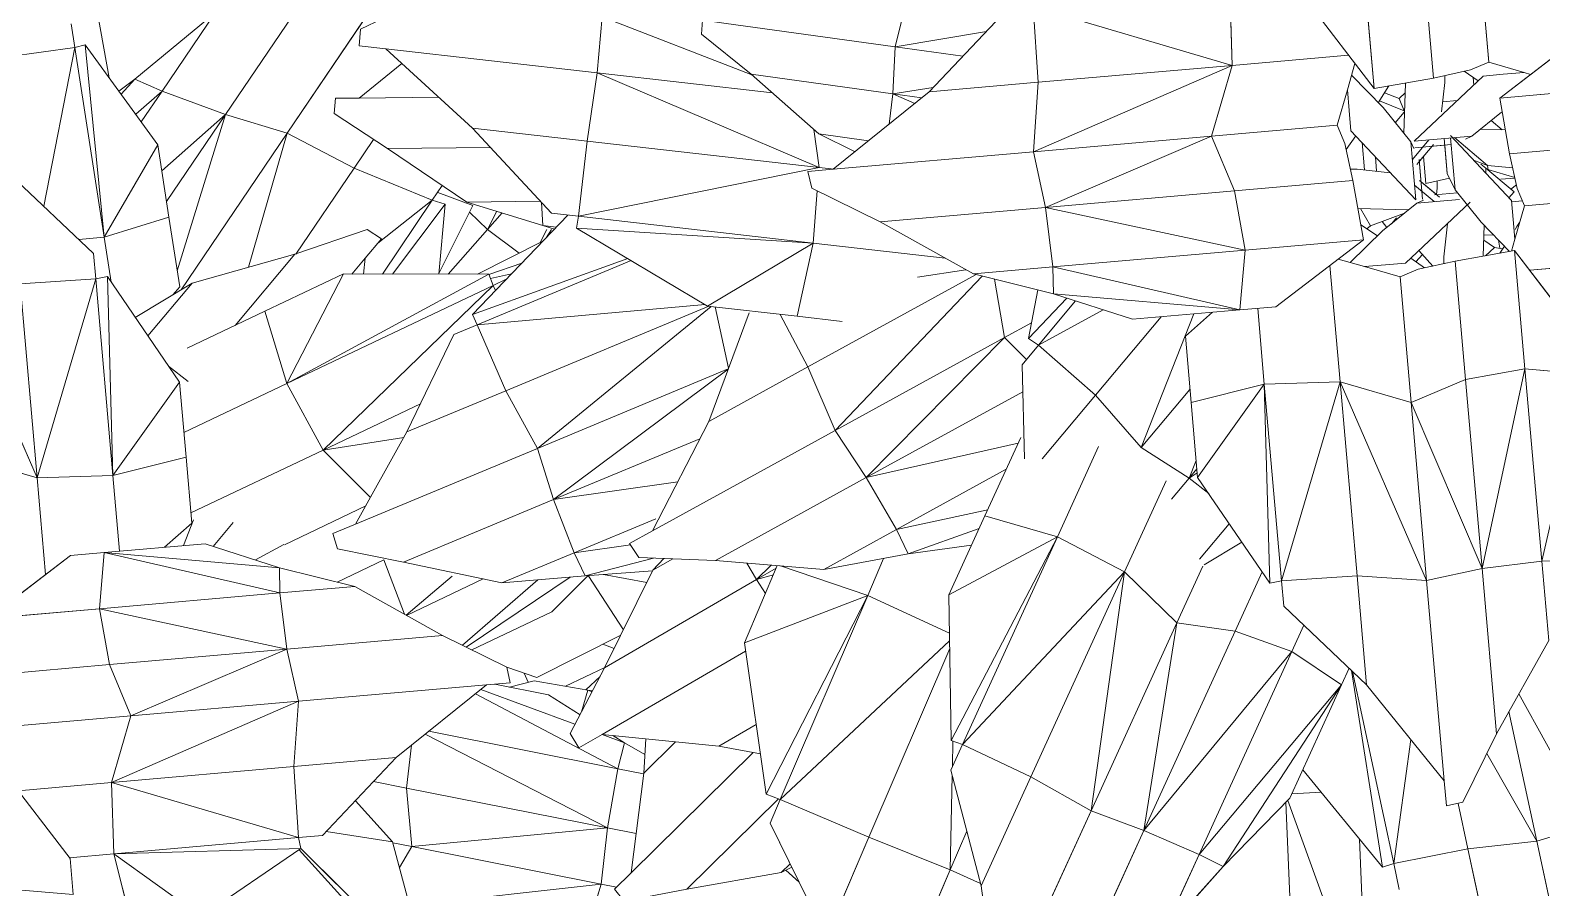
# Model space of a CAD drawing. Header units: inches. Extents: x 1 to 4284, y -575 to 745.
# Drawn here: x 2944.06 to 2962.02, y 312.89 to 323.08 of the extents above; entities that cross this region are included whole.
import ezdxf

# ---------------------------------------------------------------- set-up
doc = ezdxf.new("R2010")
doc.units = ezdxf.units.IN
doc.header["$MEASUREMENT"] = 0
doc.layers.add('Plant-hosta', color=7, linetype='Continuous', lineweight=9)

# ---------------------------------------------------------------- blocks, each defined once
blk = doc.blocks.new('Untitled_dwg-2377609-New Construction - Tel_Data_Elec Plan')
at = {"layer": 'Plant-hosta'}
for p, q in [((0.803, -0.197), (0.82, -0.292)), ((0.82, -0.292), (0.803, -0.197)), ((-0.191, -0.384), (-0.089, -0.443)), ((-0.191, -0.384), (-0.089, -0.443)), ((0.677, -0.41), (0.787, -0.366)), ((0.787, -0.366), (0.677, -0.41)), ((1.246, -0.634), (1.121, -0.667)), ((1.246, -0.634), (1.121, -0.667)), ((-0.375, -0.888), (-0.404, -0.973)), ((-0.404, -0.973), (-0.375, -0.888)), ((1.163, -0.811), (1.244, -0.837)), ((1.163, -0.811), (1.244, -0.837)), ((-0.23, -0.957), (-0.309, -0.911)), ((-0.23, -0.957), (-0.309, -0.911)), ((0.311, -1.052), (0.347, -1.126)), ((1.256, -0.926), (0.988, -1.122)), ((0.988, -1.122), (1.256, -0.926)), ((1.255, -0.918), (1.094, -0.962)), ((0.238, -1.22), (0.525, -1.182)), ((0.321, -1.53), (0.238, -1.22)), ((0.347, -1.126), (0.375, -1.202)), ((-0.393, -1.621), (-0.308, -1.936)), ((-0.393, -1.621), (-0.308, -1.936)), ((1.197, -2.211), (1.174, -2.125)), ((1.174, -2.125), (1.197, -2.211))]:
    blk.add_line(p, q, dxfattribs=at)
at = {"layer": 'Plant-hosta', "flags": 128}
for points in [[(0.375, -1.202), (0.347, -1.126), (0.311, -1.052)], [(0.321, -1.53), (0.238, -1.22), (0.525, -1.182)]]:
    blk.add_lwpolyline(points, dxfattribs=at)
blk = doc.blocks.new('Untitled_dwg-V38-New Construction - Tel_Data_Elec Plan')
at = {"layer": 'Plant-hosta'}
for p, q in [((-1.71, 7.722), (-2.051, 10.175)), ((-4.325, 9.01), (-4.327, 6.255)), ((-4.327, 6.255), (-4.327, 9.009)), ((-4.327, 9.009), (-3.683, 6.978)), ((-4.325, 9.01), (-3.682, 6.978)), ((-2.695, 8.862), (-2.51, 7.529)), ((-4.357, 6.269), (-5.158, 8.8)), ((-4.357, 6.269), (-5.158, 8.8)), ((-1.71, 7.722), (-1.039, 7.759)), ((-1.71, 7.722), (-1.039, 7.759)), ((-1.31, 6.003), (-1.039, 7.759)), ((-1.31, 6.003), (-1.039, 7.759)), ((-7.574, 7.551), (-6.055, 6.008)), ((-3.399, 7.392), (-3.443, 7.705)), ((-3.443, 7.705), (-3.399, 7.392)), ((-1.71, 7.722), (-2.51, 7.529)), ((-1.912, 6.541), (-1.71, 7.722)), ((-1.71, 7.722), (-1.912, 6.541)), ((-1.494, 6.162), (-1.71, 7.722)), ((-1.494, 6.162), (-1.71, 7.722)), ((-8.378, 5.658), (-10.005, 7.393)), ((-8.406, 7.441), (-8.099, 5.963)), ((-6.566, 5.573), (-8.406, 7.441)), ((-8.099, 5.963), (-8.406, 7.441)), ((-4.033, 5.974), (-3.54, 7.385)), ((-3.399, 7.392), (-3.54, 7.385)), ((-3.399, 7.392), (-3.54, 7.385)), ((-3.086, 5.061), (-3.54, 7.385)), ((-3.399, 7.392), (-2.51, 7.529)), ((-2.704, 6.073), (-3.399, 7.392)), ((-3.078, 5.077), (-3.399, 7.392)), ((-2.704, 6.073), (-3.399, 7.392)), ((-3.078, 5.077), (-3.399, 7.392)), ((-2.434, 6.981), (-2.51, 7.529)), ((-2.51, 7.529), (-2.434, 6.981)), ((-5.318, 6.731), (-6.267, 7.241)), ((-6.267, 7.241), (-5.536, 6.498)), ((-2.377, 6.988), (-2.577, 6.962)), ((-2.499, 6.671), (-2.577, 6.962)), ((-2.377, 6.988), (-1.723, 6.359)), ((-5.318, 6.731), (-5.536, 6.498)), ((-5.318, 6.731), (-4.294, 6.239)), ((-3.254, 5.183), (-5.318, 6.731)), ((-5.318, 6.731), (-4.294, 6.239)), ((-2.499, 6.671), (-2.975, 5.283)), ((-2.975, 5.283), (-2.499, 6.671)), ((-1.881, 4.364), (-2.499, 6.671)), ((-6.055, 6.008), (-5.536, 6.498)), ((-6.055, 6.008), (-5.536, 6.498)), ((-3.675, 4.609), (-5.536, 6.498)), ((-3.254, 5.183), (-5.536, 6.498)), ((-5.536, 6.498), (-3.254, 5.183)), ((-3.919, 6.3), (-4.253, 6.197)), ((-4.253, 6.197), (-3.919, 6.3)), ((-1.723, 6.359), (-0.762, 5.531)), ((-1.723, 6.359), (-1.212, 4.454)), ((-1.212, 4.454), (-1.723, 6.359)), ((-1.723, 6.359), (-0.762, 5.531)), ((-3.254, 5.183), (-4.294, 6.239)), ((-8.378, 5.658), (-8.096, 5.933)), ((-7.966, 4.546), (-8.099, 5.963)), ((-7.099, 4.947), (-8.099, 5.963)), ((-6.566, 5.573), (-6.055, 6.008)), ((-4.842, 3.822), (-6.055, 6.008)), ((-6.055, 6.008), (-3.675, 4.609)), ((-6.055, 6.008), (-4.225, 4.15)), ((-3.675, 4.609), (-6.055, 6.008)), ((-6.055, 6.008), (-4.225, 4.15)), ((-10.038, 5.906), (-10.198, 4.404)), ((-10.038, 5.906), (-9.153, 4.964)), ((-8.378, 5.658), (-9.153, 4.964)), ((-9.153, 4.964), (-8.378, 5.658)), ((-7.973, 4.614), (-8.378, 5.658)), ((-8.036, 5.294), (-8.378, 5.658)), ((-8.036, 5.294), (-8.378, 5.658)), ((-6.566, 5.573), (-7.099, 4.947)), ((-5.22, 3.04), (-6.566, 5.573)), ((-4.842, 3.822), (-6.566, 5.573)), ((-0.762, 5.531), (-0.516, 4.614)), ((-2.975, 5.283), (-3.581, 4.07)), ((-2.975, 5.283), (-3.581, 4.07)), ((-2.975, 5.283), (-2.639, 4.029)), ((-3.675, 4.609), (-3.254, 5.183)), ((-3.102, 5.029), (-3.254, 5.183)), ((-3.102, 5.029), (-3.254, 5.183)), ((-11.397, 4.805), (-10.277, 5.001)), ((-11.397, 4.805), (-10.277, 5.001)), ((-10.136, 4.984), (-10.277, 5.001)), ((-10.277, 5.001), (-10.141, 4.939)), ((-9.991, 4.183), (-9.153, 4.964)), ((-7.483, 3.183), (-9.153, 4.964)), ((-7.483, 3.183), (-9.153, 4.964)), ((-7.099, 4.947), (-7.732, 4.307)), ((-5.22, 3.04), (-7.099, 4.947)), ((-11.397, 4.805), (-10.007, 4.169)), ((-10.007, 4.169), (-11.397, 4.805)), ((-0.214, 4.718), (-0.516, 4.614)), ((-11.951, 4.394), (-12.205, 4.51)), ((-7.966, 4.546), (-7.732, 4.307)), ((-7.824, 4.231), (-7.933, 4.512)), ((-7.933, 4.512), (-7.824, 4.231)), ((-3.675, 4.609), (-4.225, 4.15)), ((-3.675, 4.609), (-3.434, 4.365)), ((-3.675, 4.609), (-3.434, 4.365)), ((-1.212, 4.454), (-0.516, 4.614)), ((-1.212, 4.454), (-0.516, 4.614)), ((0.077, 2.4), (-0.516, 4.614)), ((0.724, 2.7), (-0.516, 4.614)), ((-11.951, 4.394), (-11.408, 3.333)), ((-10.101, 3.547), (-11.951, 4.394)), ((-11.408, 3.333), (-11.951, 4.394)), ((-9.991, 4.183), (-10.198, 4.404)), ((-10.198, 4.404), (-9.991, 4.183)), ((-1.881, 4.364), (-2.639, 4.029)), ((-2.04, 1.794), (-1.881, 4.364)), ((-1.881, 4.364), (-1.212, 4.454)), ((-1.881, 4.364), (-1.212, 4.454)), ((-1.331, 2.312), (-1.881, 4.364)), ((-1.331, 2.312), (-1.212, 4.454)), ((-1.212, 4.454), (-0.629, 2.277)), ((-1.212, 4.454), (0.077, 2.4)), ((-9.991, 4.183), (-10.125, 4.065)), ((-9.991, 4.183), (-10.125, 4.065)), ((-7.454, 3.099), (-9.991, 4.183)), ((-8.184, 2.257), (-9.991, 4.183)), ((-9.991, 4.183), (-7.454, 3.099)), ((-7.732, 4.307), (-7.841, 4.217)), ((-7.732, 4.307), (-7.841, 4.217)), ((-7.276, 2.582), (-7.841, 4.217)), ((-5.827, 2.373), (-7.841, 4.217)), ((-5.22, 3.04), (-7.732, 4.307)), ((-5.827, 2.373), (-7.732, 4.307)), ((-5.22, 3.04), (-7.732, 4.307)), ((-4.842, 3.822), (-4.225, 4.15)), ((-3.682, 3.599), (-4.225, 4.15)), ((-9.754, 2.285), (-10.125, 4.065)), ((-8.184, 2.257), (-10.125, 4.065)), ((-3.503, 3.776), (-3.581, 4.07)), ((-3.503, 3.776), (-2.639, 4.029)), ((-2.04, 1.794), (-2.639, 4.029)), ((-5.22, 3.04), (-4.842, 3.822)), ((-4.842, 3.822), (-4.32, 3.293)), ((-4.32, 3.293), (-4.842, 3.822)), ((-3.503, 3.776), (-3.643, 3.755)), ((-3.503, 3.776), (-3.643, 3.755)), ((-2.04, 1.794), (-3.503, 3.776)), ((-2.896, 1.511), (-3.503, 3.776)), ((-4.019, 2.281), (-3.643, 3.755)), ((-2.896, 1.511), (-3.643, 3.755)), ((-10.026, 3.591), (-10.458, 3.337)), ((-10.458, 3.337), (-10.026, 3.591)), ((-11.715, 2.731), (-10.458, 3.337)), ((-11.244, 2.958), (-11.408, 3.333)), ((-10.925, 3.112), (-11.408, 3.333)), ((-9.955, 3.247), (-10.458, 3.337)), ((-3.788, 3.185), (-4.301, 3.285)), ((-4.301, 3.285), (-3.788, 3.185)), ((-4.329, 3.201), (-3.854, 2.927)), ((-3.854, 2.927), (-4.329, 3.201)), ((-7.424, 3.011), (-8.184, 2.257)), ((-8.184, 2.257), (-7.424, 3.011)), ((-5.22, 3.04), (-5.827, 2.373)), ((-5.827, 2.373), (-5.22, 3.04)), ((-5.22, 3.04), (-4.385, 2.192)), ((-5.22, 3.04), (-4.385, 2.192)), ((-12.028, 2.787), (-12.068, 2.591)), ((-12.028, 2.787), (-11.715, 2.731)), ((-9.775, 2.383), (-11.715, 2.731)), ((0.077, 2.4), (0.724, 2.7)), ((-11.416, 1.997), (-12.068, 2.591)), ((-6.551, 1.846), (-7.276, 2.582)), ((-5.827, 2.373), (-7.276, 2.582)), ((-5.827, 2.373), (-6.551, 1.846)), ((-5.827, 2.373), (-6.551, 1.846)), ((-5, 1.534), (-5.827, 2.373)), ((-5, 1.534), (-5.827, 2.373)), ((-4.402, 2.419), (-4.119, 2.256)), ((-4.119, 2.256), (-4.402, 2.419)), ((-4.119, 2.256), (-3.961, 2.508)), ((-0.629, 2.277), (0.077, 2.4)), ((-0.629, 2.277), (0.077, 2.4)), ((0.443, 1.036), (0.077, 2.4)), ((-9.072, 1.557), (-9.754, 2.285)), ((-8.184, 2.257), (-9.754, 2.285)), ((-8.184, 2.257), (-9.036, 1.574)), ((-9.036, 1.574), (-8.184, 2.257)), ((-7.857, 1.908), (-8.184, 2.257)), ((-7.857, 1.908), (-8.184, 2.257)), ((-4.529, 1.719), (-4.119, 2.256)), ((-4.529, 1.719), (-4.119, 2.256)), ((-3.967, 2.086), (-4.119, 2.256)), ((-4.119, 2.256), (-4.005, 2.23)), ((-4.119, 2.256), (-3.993, 2.183)), ((-3.788, 1.42), (-4.019, 2.281)), ((-2.896, 1.511), (-4.019, 2.281)), ((-2.04, 1.794), (-1.331, 2.312)), ((-1.331, 2.312), (-0.944, 0.865)), ((-1.331, 2.312), (-0.629, 2.277)), ((-0.629, 2.277), (-0.263, 0.912)), ((0.443, 1.036), (0.835, 2.286)), ((-11.416, 1.997), (-10.48, 1.104)), ((-11.416, 1.997), (-9.36, 1.629)), ((-11.416, 1.997), (-10.48, 1.104)), ((-7.561, 1.957), (-6.819, 2.119)), ((-9.32, 1.822), (-9.36, 1.629)), ((-7.561, 1.957), (-8.568, 1.79)), ((-7.561, 1.957), (-7.596, 1.64)), ((-6.666, 1.964), (-7.561, 1.957)), ((-5.833, 1.117), (-6.551, 1.846)), ((-6.551, 1.846), (-5.833, 1.117)), ((-9.742, 1.249), (-8.568, 1.79)), ((-9.742, 1.249), (-8.568, 1.79)), ((-9.36, 1.629), (-9.401, 1.406)), ((-9.154, 1.645), (-9.36, 1.629)), ((-9.154, 1.645), (-9.36, 1.629)), ((-9.36, 1.629), (-9.094, 1.581)), ((-9.36, 1.629), (-9.139, 1.527)), ((-8.568, 1.79), (-7.596, 1.64)), ((-7.721, 0.937), (-7.596, 1.64)), ((-6.495, 1.79), (-7.596, 1.64)), ((-6.124, 1.413), (-7.596, 1.64)), ((-6.124, 1.413), (-7.596, 1.64)), ((-4.529, 1.719), (-4.827, 0.947)), ((-3.398, 0.44), (-4.529, 1.719)), ((-3.748, 1.269), (-4.529, 1.719)), ((-2.04, 1.794), (-2.896, 1.511)), ((-2.04, 1.794), (-1.68, 0.451)), ((-2.04, 1.794), (-1.68, 0.451)), ((-4.827, 0.947), (-5.681, 1.44)), ((-2.896, 1.511), (-3.788, 1.42)), ((-2.896, 1.511), (-3.788, 1.42)), ((-2.662, 0.638), (-2.896, 1.511)), ((-2.662, 0.638), (-2.896, 1.511)), ((1.609, 1.606), (0.531, 1.317)), ((-5.523, 0.309), (-5.877, 1.371)), ((-5.877, 1.371), (-5.523, 0.309)), ((-3.583, 0.655), (-3.788, 1.42)), ((-11.26, 0.892), (-10.485, 1.109)), ((-11.26, 0.892), (-10.485, 1.109)), ((-10.586, 0.904), (-9.742, 1.249)), ((-10.48, 1.104), (-10.312, 1.016)), ((-10.213, 1.056), (-10.48, 1.104)), ((-9.742, 1.249), (-7.721, 0.937)), ((-7.721, 0.937), (-9.742, 1.249)), ((-7.721, 0.937), (-5.884, 1.169)), ((-10.423, 0.971), (-11.26, 0.892)), ((-10.586, 0.904), (-10.633, 0.709)), ((-7.877, 0.284), (-7.721, 0.937)), ((-5.61, -0.066), (-7.721, 0.937)), ((-7.721, 0.937), (-5.624, 0.614)), ((-5.61, -0.066), (-7.721, 0.937)), ((-4.827, 0.947), (-5.259, 0.157)), ((-3.775, 0.339), (-4.827, 0.947)), ((-0.263, 0.912), (-0.709, 0.853)), ((0.443, 1.036), (-0.263, 0.912)), ((0.206, 0.63), (0.07, 0.971)), ((0.07, 0.971), (0.206, 0.63)), ((0.23, 0.92), (0.095, 0.975)), ((0.14, 0.794), (0.23, 0.92)), ((0.186, 0.585), (0.383, 1.025)), ((0.23, 0.92), (0.314, 0.969)), ((0.314, 0.969), (0.23, 0.92)), ((0.347, 0.944), (0.267, 1.005)), ((0.267, 1.005), (0.347, 0.944)), ((0.492, 0.908), (0.404, 1.029)), ((0.404, 1.029), (0.492, 0.908)), ((0.492, 0.908), (0.735, 0.575)), ((0.735, 0.575), (0.492, 0.908)), ((2.095, 0.94), (0.735, 0.575)), ((-11.26, 0.892), (-12.218, 0.632)), ((-11.26, 0.892), (-11.289, 0.589)), ((-10.628, 0.727), (-11.289, 0.589)), ((-1.298, 0.606), (-0.944, 0.865)), ((-0.826, 0.732), (-1.058, 0.67)), ((-0.944, 0.865), (-0.709, 0.853)), ((0.145, 0.315), (-0.826, 0.732)), ((-0.749, 0.699), (-0.634, 0.863)), ((-0.634, 0.863), (-0.749, 0.699)), ((-0.626, 0.646), (-0.533, 0.877)), ((-0.626, 0.646), (-0.533, 0.877)), ((-0.371, 0.818), (-0.4, 0.894)), ((-0.198, 0.463), (-0.371, 0.818)), ((0.564, 0.778), (0.533, 0.802)), ((0.533, 0.802), (0.564, 0.778)), ((0.612, 0.744), (0.564, 0.778)), ((0.612, 0.744), (0.564, 0.778)), ((-13.234, -0.001), (-12.218, 0.632)), ((-13.234, -0.001), (-12.218, 0.632)), ((-12.218, 0.632), (-11.289, 0.589)), ((-11.303, -0.089), (-11.289, 0.589)), ((-10.241, 0.542), (-11.289, 0.589)), ((-10.241, 0.542), (-11.289, 0.589)), ((-10.325, 0.661), (-10.633, 0.709)), ((-10.325, 0.661), (-9.252, -0.332)), ((-7.877, 0.284), (-10.325, 0.661)), ((-9.252, -0.332), (-10.325, 0.661)), ((-2.866, 0.583), (-4.884, -0.355)), ((-2.866, 0.583), (-4.78, -0.657)), ((-4.78, -0.657), (-2.866, 0.583)), ((-2.866, 0.583), (-4.104, 0.251)), ((-4.104, 0.251), (-2.866, 0.583)), ((-3.181, 0.498), (-3.583, 0.655)), ((-2.866, 0.583), (-2.452, 0.694)), ((-2.566, -0.064), (-2.866, 0.583)), ((-1.202, 0.301), (-2.452, 0.694)), ((-1.298, 0.606), (-1.561, 0.414)), ((-1.561, 0.414), (-1.298, 0.606)), ((0.025, 0.118), (0.186, 0.585)), ((0.611, 0.465), (0.552, 0.683)), ((0.735, 0.575), (0.724, 0.355)), ((-0.954, 0.28), (-1.444, 0.5)), ((0.193, -0.509), (0.611, 0.465)), ((0.457, 0.001), (0.675, 0.378)), ((0.594, 0.425), (0.675, 0.378)), ((-11.303, -0.089), (-9.844, 0.216)), ((-9.844, 0.216), (-11.303, -0.089)), ((-7.877, 0.284), (-7.922, -0.538)), ((-7.922, -0.538), (-7.877, 0.284)), ((-5.606, -0.842), (-7.877, 0.284)), ((-5.61, -0.066), (-7.877, 0.284)), ((-5.61, -0.066), (-5.453, 0.269)), ((-5.453, 0.269), (-5.61, -0.066)), ((-5.523, 0.309), (-5.259, 0.157)), ((-4.884, -0.355), (-4.104, 0.251)), ((-2.566, -0.064), (-1.202, 0.301)), ((-1.078, -0.405), (-1.202, 0.301)), ((-1.028, 0.313), (-1.171, 0.125)), ((-1.028, 0.313), (-1.171, 0.125)), ((-1.066, 0.175), (-1.12, 0.192)), ((-1.12, 0.192), (-1.066, 0.175)), ((-0.457, 0.109), (-0.954, 0.28)), ((0.037, 0.241), (-0.457, 0.109)), ((0.78, -0.064), (0.724, 0.355)), ((0.78, -0.064), (2.063, 0.279)), ((0.78, -0.064), (2.063, 0.279)), ((-5.259, 0.157), (-5.343, 0.043)), ((-5.259, 0.157), (-5.343, 0.043)), ((-5.043, -0.462), (-5.343, 0.043)), ((-4.752, -0.253), (-5.343, 0.043)), ((-4.666, -0.186), (-5.259, 0.157)), ((-4.393, 0.026), (-5.259, 0.157)), ((-4.393, 0.026), (-5.259, 0.157)), ((-4.666, -0.186), (-5.259, 0.157)), ((-0.579, 0.151), (-1.137, -0.072)), ((-1.137, -0.072), (-0.579, 0.151)), ((-1.108, -0.06), (-1.066, 0.175)), ((-1.066, 0.175), (-0.633, 0.17)), ((-0.454, 0.068), (-0.898, -0.968)), ((-0.371, 0.101), (-0.457, 0.109)), ((-0.454, 0.068), (-0.275, -0.599)), ((-0.255, 0.163), (-0.408, -0.102)), ((-0.255, 0.163), (-0.408, -0.102)), ((-0.254, -0.368), (-0.377, 0.089)), ((-0.179, 0.135), (-0.335, -0.134)), ((-0.203, 0.094), (-0.322, -0.113)), ((0.039, 0.159), (-0.226, 0.088)), ((0.039, 0.159), (-0.226, 0.088)), ((0.005, -0.099), (0.025, 0.118)), ((0.186, -0.482), (0.025, 0.118)), ((0.417, -0.068), (0.457, 0.001)), ((0.417, -0.068), (0.457, 0.001)), ((0.457, 0.001), (0.435, 0.056)), ((0.435, 0.056), (0.457, 0.001)), ((0.487, -0.025), (0.473, 0.029)), ((0.473, 0.029), (0.487, -0.025)), ((0.488, -0.025), (0.757, 0.106)), ((0.757, 0.106), (0.488, -0.025)), ((-13.234, -0.001), (-13.915, -0.416)), ((-13.234, -0.001), (-11.303, -0.089)), ((-8.822, -0.836), (-11.303, -0.089)), ((-11.274, -0.727), (-11.303, -0.089)), ((-11.303, -0.089), (-9.423, -0.174)), ((-11.303, -0.089), (-9.423, -0.174)), ((-8.822, -0.836), (-11.303, -0.089)), ((-5.481, -0.757), (-5.61, -0.066)), ((-5.61, -0.066), (-5.245, -0.122)), ((-5.245, -0.122), (-5.61, -0.066)), ((-2.566, -0.064), (-4.78, -0.657)), ((-2.566, -0.064), (-4.78, -0.657)), ((-4.62, -1.353), (-2.566, -0.064)), ((-2.566, -0.064), (-4.62, -1.353)), ((-2.566, -0.064), (-2.443, -0.77)), ((-0.329, -0.087), (-0.254, -0.368)), ((0.005, -0.099), (0.113, -0.502)), ((0.093, -0.426), (0.005, -0.099)), ((0.488, -0.025), (0.231, -0.47)), ((0.352, -0.139), (0.488, -0.025)), ((0.78, -0.064), (0.896, -0.728)), ((-8.357, -1.381), (-9.252, -0.332)), ((-7.922, -0.538), (-9.252, -0.332)), ((-4.884, -0.355), (-5.697, -0.903)), ((-4.78, -0.657), (-4.884, -0.355)), ((-0.629, -0.339), (-0.985, -0.513)), ((-0.301, -0.321), (-0.032, -0.476)), ((-0.26, -0.344), (-0.053, -0.464)), ((0.555, -0.458), (0.83, -0.349)), ((0.83, -0.349), (0.555, -0.458)), ((-13.907, -0.607), (-13.915, -0.416)), ((-7.922, -0.538), (-8.019, -1.237)), ((-8.019, -1.237), (-7.922, -0.538)), ((-5.67, -0.885), (-7.922, -0.538)), ((-5.67, -0.885), (-7.922, -0.538)), ((-1.078, -0.405), (-2.443, -0.77)), ((-1.078, -0.405), (-2.443, -0.77)), ((-1.078, -0.405), (-1.019, -0.85)), ((-0.985, -0.513), (-1.06, -0.541)), ((-0.776, -0.411), (-0.731, -0.578)), ((-0.731, -0.578), (-0.776, -0.411)), ((-0.329, -0.397), (-0.064, -0.55)), ((-0.329, -0.397), (-0.064, -0.55)), ((-0.267, -0.513), (-0.275, -0.599)), ((-0.255, -0.518), (0.165, -0.405)), ((-0.234, -0.595), (0.432, -0.416)), ((-0.079, -0.471), (0.093, -0.425)), ((0.347, -0.409), (0.432, -0.416)), ((0.432, -0.416), (0.861, -0.564)), ((0.861, -0.564), (0.432, -0.416)), ((0.796, -0.362), (0.71, -0.512)), ((0.796, -0.362), (0.71, -0.512)), ((2.179, -0.384), (0.896, -0.728)), ((-13.907, -0.607), (-13.613, -0.621)), ((-13.613, -0.621), (-12.665, -1.442)), ((-11.274, -0.727), (-13.613, -0.621)), ((-4.78, -0.657), (-5.697, -0.903)), ((-4.62, -1.353), (-4.78, -0.657)), ((-4.62, -1.353), (-4.78, -0.657)), ((-0.275, -0.599), (-0.446, -1.095)), ((-0.234, -0.595), (0.802, -1.04)), ((-11.274, -0.727), (-11.394, -1.5)), ((-8.756, -1.605), (-11.274, -0.727)), ((-8.82, -0.838), (-11.274, -0.727)), ((-8.714, -1.583), (-8.814, -0.845)), ((-8.814, -0.845), (-8.714, -1.583)), ((-4.62, -1.353), (-2.443, -0.77)), ((-4.62, -1.353), (-2.443, -0.77)), ((-2.478, -1.473), (-2.443, -0.77)), ((-2.443, -0.77), (-2.478, -1.473)), ((-1.031, -1.085), (-1.019, -0.85)), ((-1.029, -0.776), (-0.865, -0.891)), ((-0.865, -0.891), (-1.029, -0.776)), ((-0.226, -0.959), (-0.37, -0.876)), ((-0.226, -0.959), (-0.37, -0.876)), ((-0.317, -0.721), (-0.094, -1.278)), ((-0.094, -1.278), (-0.317, -0.721)), ((0.191, -0.808), (0.347, -1.126)), ((0.412, -0.873), (0.245, -0.917)), ((0.412, -0.873), (0.245, -0.917)), ((0.896, -0.728), (2.071, -1.097)), ((1.273, -0.913), (1.338, -0.866)), ((1.338, -0.866), (1.273, -0.913)), ((-7.356, -0.906), (-7.838, -1.147)), ((-7.838, -1.147), (-7.356, -0.906)), ((-6.525, -1.864), (-5.697, -0.903)), ((-6.525, -1.864), (-5.697, -0.903)), ((-5.763, -0.98), (-6.333, -1.092)), ((-6.333, -1.092), (-5.763, -0.98)), ((-0.836, -1.2), (-0.898, -0.968)), ((-0.459, -1.184), (-0.223, -0.975)), ((-0.229, -1.131), (-0.223, -0.975)), ((0.725, -1.007), (0.61, -1.171)), ((0.725, -1.007), (0.61, -1.171)), ((0.802, -1.04), (1.033, -0.978)), ((1.273, -0.913), (0.919, -1.172)), ((0.919, -1.172), (1.273, -0.913)), ((-7.838, -1.147), (-8.797, -1.625)), ((-7.359, -1.898), (-7.838, -1.147)), ((-7.359, -1.898), (-7.838, -1.147)), ((-5.948, -1.194), (-7.359, -1.898)), ((-5.948, -1.194), (-7.359, -1.898)), ((-2.478, -1.473), (-1.031, -1.085)), ((-0.772, -1.439), (-1.031, -1.085)), ((-1.031, -1.085), (-0.772, -1.439)), ((-0.772, -1.439), (-0.836, -1.2)), ((-0.446, -1.095), (-0.666, -1.585)), ((-0.479, -1.169), (-0.292, -1.313)), ((-0.479, -1.169), (-0.292, -1.313)), ((-0.467, -1.343), (0.238, -1.22)), ((-0.368, -1.254), (-0.229, -1.131)), ((-0.229, -1.131), (-0.137, -1.171)), ((-0.137, -1.171), (-0.229, -1.131)), ((0.238, -1.22), (0.684, -1.161)), ((0.604, -2.584), (0.238, -1.22)), ((0.347, -1.126), (0.375, -1.202)), ((0.919, -1.172), (0.684, -1.161)), ((1.307, -2.619), (0.919, -1.172)), ((-6.525, -1.864), (-4.62, -1.353)), ((-2.478, -1.473), (-4.62, -1.353)), ((-4.53, -2.023), (-4.62, -1.353)), ((-4.53, -2.023), (-4.62, -1.353)), ((-2.478, -1.473), (-4.62, -1.353)), ((-0.467, -1.343), (-0.86, -2.593)), ((-0.467, -1.343), (-0.102, -2.708)), ((-11.745, -2.34), (-12.665, -1.442)), ((-11.394, -1.5), (-12.665, -1.442)), ((-11.394, -1.5), (-11.447, -2.353)), ((-8.783, -1.618), (-11.394, -1.5)), ((-8.783, -1.618), (-11.394, -1.5)), ((-2.478, -1.473), (-4.53, -2.023)), ((-1.96, -2.181), (-2.478, -1.473)), ((-2.478, -1.473), (-1.96, -2.181)), ((-0.772, -1.439), (-0.58, -1.702)), ((-0.58, -1.702), (-0.772, -1.439)), ((-8.818, -1.651), (-11.447, -2.353)), ((-11.447, -2.353), (-8.818, -1.651)), ((-8.797, -1.625), (-9.942, -3.028)), ((-7.359, -1.898), (-8.797, -1.625)), ((-7.359, -1.898), (-9.942, -3.028)), ((-7.359, -1.898), (-9.874, -3.152)), ((-7.103, -2.465), (-7.359, -1.898)), ((-7.359, -1.898), (-7.103, -2.465)), ((-6.525, -1.864), (-7.154, -2.518)), ((-1.96, -2.181), (-0.617, -1.821)), ((-1.96, -2.181), (-0.617, -1.821)), ((-4.53, -2.023), (-6.837, -2.641)), ((-1.96, -2.181), (-4.53, -2.023)), ((-4.53, -2.023), (-4.195, -2.78)), ((-4.53, -2.023), (-4.195, -2.78)), ((-1.96, -2.181), (-4.195, -2.78)), ((-1.96, -2.181), (-3.942, -3.644)), ((-1.96, -2.181), (-3.942, -3.644)), ((-1.96, -2.181), (-1.677, -3.037)), ((-11.745, -2.34), (-11.447, -2.353)), ((-11.745, -2.34), (-11.447, -2.353)), ((-11.447, -2.353), (-11.454, -2.487)), ((-11.447, -2.353), (-11.454, -2.487)), ((-9.494, -2.479), (-11.454, -2.487)), ((-9.986, -3.208), (-11.454, -2.487)), ((-9.464, -2.443), (-11.447, -2.353)), ((-9.464, -2.443), (-11.447, -2.353)), ((-7.128, -2.719), (-7.154, -2.518)), ((-7.128, -2.719), (-6.837, -2.641)), ((-6.988, -2.719), (-6.826, -2.638)), ((-6.988, -2.719), (-6.826, -2.638)), ((-6.837, -2.641), (-5.449, -3.116)), ((-5.449, -3.116), (-6.837, -2.641)), ((-6.988, -2.719), (-9.874, -3.152)), ((-6.988, -2.719), (-9.469, -3.955)), ((-6.988, -2.719), (-9.469, -3.955)), ((-6.988, -2.719), (-9.081, -4.677)), ((-6.988, -2.719), (-6.891, -3.164)), ((-6.891, -3.164), (-6.988, -2.719)), ((-6.521, -2.749), (-6.853, -3.095)), ((-6.326, -2.816), (-6.853, -3.095)), ((-4.195, -2.78), (-5.449, -3.116)), ((-4.195, -2.78), (-3.942, -3.644)), ((-9.874, -3.152), (-9.942, -3.028)), ((-9.874, -3.152), (-9.942, -3.028)), ((-5.866, -3.243), (-6.029, -2.918)), ((-5.866, -3.243), (-6.029, -2.918)), ((-5.866, -3.243), (-5.66, -3.044)), ((-5.66, -3.044), (-5.866, -3.243)), ((-10.309, -3.195), (-11.061, -3.765)), ((-10.309, -3.195), (-10.194, -3.106)), ((-10.309, -3.195), (-10.194, -3.106)), ((-10.165, -3.12), (-10.309, -3.195)), ((-10.231, -3.458), (-10.309, -3.195)), ((-10.163, -3.296), (-9.874, -3.152)), ((-10.163, -3.296), (-9.874, -3.152)), ((-9.469, -3.955), (-9.874, -3.152)), ((-7.366, -4.037), (-6.853, -3.095)), ((-7.366, -4.037), (-6.853, -3.095)), ((-5.866, -3.243), (-5.557, -3.079)), ((-5.866, -3.243), (-5.557, -3.079)), ((-5.387, -3.147), (-5.866, -3.243)), ((-5.387, -3.147), (-5.866, -3.243)), ((-4.236, -3.723), (-5.449, -3.116)), ((-5.449, -3.116), (-4.236, -3.723)), ((-10.163, -3.296), (-10.699, -4.569)), ((-7.366, -4.037), (-5.866, -3.243)), ((-5.647, -3.755), (-5.866, -3.243)), ((-4.93, -3.376), (-5.647, -3.755)), ((-10.239, -3.476), (-11.061, -3.765)), ((-4.565, -3.558), (-5.647, -3.755)), ((-11.73, -4.684), (-11.061, -3.765)), ((-11.73, -4.684), (-11.061, -3.765)), ((-7.205, -3.741), (-9.081, -4.677)), ((-9.081, -4.677), (-7.205, -3.741)), ((-5.647, -3.755), (-7.463, -4.717)), ((-5.647, -3.755), (-5.269, -4.324)), ((-9.469, -3.955), (-10.699, -4.569)), ((-9.081, -4.677), (-9.469, -3.955)), ((-9.469, -3.955), (-9.081, -4.677)), ((-7.361, -4.026), (-8.798, -5.284)), ((-7.361, -4.026), (-8.798, -5.284)), ((-7.366, -4.037), (-7.758, -4.684)), ((-11.73, -4.684), (-10.577, -4.278)), ((-11.345, -5.805), (-10.699, -4.569)), ((-10.699, -4.569), (-11.345, -5.805)), ((-11.73, -4.684), (-12.183, -5.292)), ((-9.081, -4.677), (-11.345, -5.805)), ((-9.081, -4.677), (-8.798, -5.284)), ((-7.692, -4.838), (-7.758, -4.684)), ((-10.951, -5.05), (-11.843, -5.364)), ((-12.107, -5.457), (-12.183, -5.292)), ((-12.107, -5.457), (-11.843, -5.364)), ((-11.843, -5.364), (-11.225, -5.576)), ((-11.225, -5.576), (-11.843, -5.364)), ((-11.345, -5.805), (-11.63, -5.947)), ((-11.545, -6.129), (-11.63, -5.947))]:
    blk.add_line(p, q, dxfattribs=at)
at = {"layer": 'Plant-hosta', "flags": 128}
for points in [[(-1.039, 7.759), (-1.32, 9.785), (-1.892, 10.495), (-2.093, 10.484), (-2.051, 10.175), (-1.71, 7.722), (-2.51, 7.529)], [(-3.399, 7.392), (-2.51, 7.529), (-2.695, 8.862)], [(-8.378, 5.658), (-10.005, 7.393), (-10.21, 7.611), (-10.027, 7.789), (-9.111, 7.685), (-8.27, 6.788)], [(-6.566, 5.573), (-6.055, 6.008), (-7.574, 7.551), (-8.484, 7.806), (-8.637, 7.676), (-8.406, 7.441), (-6.566, 5.573), (-7.099, 4.947), (-5.22, 3.04)], [(-4.033, 5.974), (-3.54, 7.385), (-3.086, 5.061)], [(-4.294, 6.239), (-3.254, 5.183), (-5.318, 6.731), (-5.536, 6.498), (-6.267, 7.241), (-5.318, 6.731)], [(-1.723, 6.359), (-2.377, 6.988), (-2.577, 6.962), (-2.499, 6.671), (-1.881, 4.364), (-2.639, 4.029)], [(-3.254, 5.183), (-3.675, 4.609), (-5.536, 6.498)], [(-8.096, 5.933), (-8.378, 5.658), (-7.973, 4.614)], [(-7.099, 4.947), (-8.099, 5.963), (-7.966, 4.546)], [(-4.225, 4.15), (-4.842, 3.822), (-6.055, 6.008)], [(-9.991, 4.183), (-9.153, 4.964), (-10.038, 5.906), (-10.198, 4.404)], [(-5.22, 3.04), (-6.566, 5.573), (-4.842, 3.822), (-5.22, 3.04)], [(-3.581, 4.07), (-3.503, 3.776), (-2.639, 4.029), (-2.975, 5.283)], [(-10.141, 4.939), (-10.277, 5.001), (-10.136, 4.984)], [(-7.966, 4.546), (-7.732, 4.307), (-7.099, 4.947)], [(-11.397, 4.805), (-12.145, 4.682), (-12.205, 4.51), (-11.951, 4.394), (-10.101, 3.547)], [(-3.682, 3.599), (-4.225, 4.15), (-3.675, 4.609)], [(0.443, 1.036), (0.835, 2.286), (0.724, 2.7), (0.077, 2.4), (-0.516, 4.614)], [(-2.639, 4.029), (-2.04, 1.794), (-1.881, 4.364), (-1.331, 2.312), (-2.04, 1.794), (-3.503, 3.776)], [(0.077, 2.4), (-1.212, 4.454), (-0.629, 2.277), (-1.331, 2.312), (-1.212, 4.454)], [(-9.754, 2.285), (-10.125, 4.065), (-8.184, 2.257), (-9.991, 4.183)], [(-7.276, 2.582), (-7.841, 4.217), (-5.827, 2.373), (-7.732, 4.307)], [(-4.019, 2.281), (-3.643, 3.755), (-2.896, 1.511), (-3.503, 3.776)], [(-9.955, 3.247), (-10.458, 3.337), (-11.715, 2.731)], [(-10.925, 3.112), (-11.408, 3.333), (-11.244, 2.958)], [(-9.36, 1.629), (-11.416, 1.997), (-12.068, 2.591), (-12.028, 2.787), (-11.715, 2.731), (-9.775, 2.383)], [(-6.551, 1.846), (-7.276, 2.582), (-5.827, 2.373)], [(-3.967, 2.086), (-4.119, 2.256), (-3.961, 2.508)], [(0.077, 2.4), (0.443, 1.036), (-0.263, 0.912)], [(1.342, 2.41), (1.609, 1.606), (0.531, 1.317)], [(-8.184, 2.257), (-9.754, 2.285), (-9.072, 1.557)], [(-4.005, 2.23), (-4.119, 2.256), (-3.993, 2.183)], [(-3.788, 1.42), (-4.019, 2.281), (-2.896, 1.511), (-2.04, 1.794)], [(-1.331, 2.312), (-0.944, 0.865), (-0.709, 0.853), (-0.263, 0.912), (-0.629, 2.277)], [(-7.596, 1.64), (-8.568, 1.79), (-7.561, 1.957), (-6.819, 2.119)], [(-9.32, 1.822), (-9.36, 1.629), (-9.094, 1.581)], [(-6.666, 1.964), (-7.561, 1.957), (-7.596, 1.64)], [(-9.139, 1.527), (-9.36, 1.629), (-9.401, 1.406)], [(-7.721, 0.937), (-7.596, 1.64), (-6.495, 1.79)], [(-4.529, 1.719), (-4.827, 0.947), (-3.775, 0.339)], [(-3.398, 0.44), (-4.529, 1.719), (-3.748, 1.269)], [(-5.523, 0.309), (-5.259, 0.157), (-4.827, 0.947), (-5.681, 1.44)], [(-3.788, 1.42), (-3.583, 0.655), (-3.181, 0.498)], [(-9.742, 1.249), (-10.586, 0.904), (-10.633, 0.709), (-10.325, 0.661), (-7.877, 0.284)], [(-10.213, 1.056), (-10.48, 1.104), (-10.312, 1.016)], [(-5.884, 1.169), (-7.721, 0.937), (-5.624, 0.614)], [(-10.423, 0.971), (-11.26, 0.892), (-11.289, 0.589)], [(-5.606, -0.842), (-7.877, 0.284), (-7.721, 0.937)], [(0.383, 1.025), (0.186, 0.585), (0.025, 0.118)], [(0.095, 0.975), (0.23, 0.92), (0.14, 0.794)], [(0.492, 0.908), (0.552, 0.683), (0.611, 0.465), (0.193, -0.509)], [(2.063, 0.279), (2.179, -0.384), (0.896, -0.728), (0.78, -0.064), (0.724, 0.355), (0.735, 0.575), (2.095, 0.94)], [(-11.289, 0.589), (-12.218, 0.632), (-11.26, 0.892)], [(-11.303, -0.089), (-11.289, 0.589), (-10.628, 0.727)], [(-0.944, 0.865), (-1.298, 0.606), (-1.058, 0.67), (-0.826, 0.732), (0.145, 0.315)], [(-0.4, 0.894), (-0.371, 0.818), (-0.198, 0.463)], [(-2.866, 0.583), (-4.884, -0.355), (-4.78, -0.657), (-5.697, -0.903), (-4.884, -0.355), (-4.104, 0.251)], [(-1.202, 0.301), (-2.452, 0.694), (-2.866, 0.583), (-2.566, -0.064)], [(-1.444, 0.5), (-0.954, 0.28), (-0.457, 0.109)], [(0.594, 0.425), (0.675, 0.378), (0.457, 0.001)], [(-7.877, 0.284), (-5.61, -0.066), (-5.481, -0.757)], [(-2.443, -0.77), (-2.566, -0.064), (-1.202, 0.301), (-1.078, -0.405), (-1.019, -0.85), (-1.031, -1.085), (-2.478, -1.473)], [(0.037, 0.241), (-0.457, 0.109), (-0.371, 0.101)], [(-5.043, -0.462), (-5.343, 0.043), (-4.752, -0.253)], [(-0.633, 0.17), (-1.066, 0.175), (-1.108, -0.06)], [(-0.772, -1.439), (-0.836, -1.2), (-0.898, -0.968), (-0.454, 0.068), (-0.275, -0.599), (-0.267, -0.513)], [(0.186, -0.482), (0.025, 0.118), (0.005, -0.099)], [(-11.303, -0.089), (-13.234, -0.001), (-13.915, -0.416), (-13.907, -0.607), (-13.613, -0.621)], [(-11.394, -1.5), (-11.274, -0.727), (-11.303, -0.089)], [(0.231, -0.47), (0.488, -0.025), (0.352, -0.139)], [(-7.922, -0.538), (-9.252, -0.332), (-8.357, -1.381)], [(-1.06, -0.541), (-0.985, -0.513), (-0.629, -0.339)], [(1.273, -0.913), (1.033, -0.978), (0.802, -1.04), (-0.234, -0.595), (0.432, -0.416), (0.347, -0.409)], [(0.896, -0.728), (2.071, -1.097), (2.461, -0.992), (2.179, -0.384)], [(-12.665, -1.442), (-13.613, -0.621), (-11.274, -0.727)], [(-0.666, -1.585), (-0.446, -1.095), (-0.275, -0.599)], [(-8.756, -1.605), (-11.274, -0.727), (-8.82, -0.838)], [(0.375, -1.202), (0.347, -1.126), (0.191, -0.808)], [(-0.459, -1.184), (-0.223, -0.975), (-0.229, -1.131), (-0.368, -1.254)], [(-7.838, -1.147), (-8.797, -1.625), (-7.359, -1.898)], [(0.238, -1.22), (-0.467, -1.343), (-0.102, -2.708)], [(0.604, -2.584), (0.238, -1.22), (0.684, -1.161), (0.919, -1.172), (1.307, -2.619), (1.187, -4.761)], [(-4.62, -1.353), (-6.525, -1.864), (-7.154, -2.518), (-7.128, -2.719), (-6.837, -2.641), (-4.53, -2.023)], [(-0.467, -1.343), (-0.86, -2.593), (-0.749, -3.008)], [(-11.447, -2.353), (-11.394, -1.5), (-12.665, -1.442), (-11.745, -2.34)], [(-4.195, -2.78), (-1.96, -2.181), (-4.53, -2.023), (-2.478, -1.473)], [(-8.797, -1.625), (-9.942, -3.028), (-7.359, -1.898), (-9.874, -3.152)], [(-1.586, -3.93), (-1.677, -3.037), (-1.96, -2.181)], [(-9.986, -3.208), (-11.454, -2.487), (-9.494, -2.479)], [(-9.874, -3.152), (-6.988, -2.719), (-9.081, -4.677)], [(-6.326, -2.816), (-6.853, -3.095), (-6.521, -2.749)], [(-4.236, -3.723), (-3.942, -3.644), (-4.195, -2.78), (-5.449, -3.116)], [(-10.239, -3.476), (-11.061, -3.765), (-10.309, -3.195)], [(-9.874, -3.152), (-9.469, -3.955), (-10.699, -4.569), (-10.163, -3.296)], [(-10.165, -3.12), (-10.309, -3.195), (-10.231, -3.458)], [(-4.93, -3.376), (-5.647, -3.755), (-7.463, -4.717), (-7.692, -4.838), (-7.758, -4.684), (-7.366, -4.037), (-5.866, -3.243), (-5.647, -3.755), (-4.565, -3.558)], [(-4.029, -3.667), (-5.269, -4.324), (-5.647, -3.755)], [(-10.577, -4.278), (-11.73, -4.684), (-12.183, -5.292), (-12.107, -5.457), (-11.843, -5.364), (-10.951, -5.05)]]:
    blk.add_lwpolyline(points, dxfattribs=at)
blk.add_lwpolyline([(-9.081, -4.677), (-8.798, -5.284), (-10.668, -6.216), (-11.545, -6.129), (-11.63, -5.947), (-11.345, -5.805)], close=True, dxfattribs=at)
blk = doc.blocks.new('Untitled_dwg-V39-New Construction - Tel_Data_Elec Plan')
at = {"layer": 'Plant-hosta'}
for p, q in [((9.013, 0.686), (8.8, 0.775)), ((9.013, 0.686), (8.8, 0.775)), ((9.103, 0.604), (8.588, 0.653)), ((8.588, 0.653), (9.103, 0.604)), ((8.178, 0.337), (8.187, 0.457)), ((8.187, 0.457), (8.178, 0.337))]:
    blk.add_line(p, q, dxfattribs=at)
blk = doc.blocks.new('Untitled_dwg-V42-New Construction - Tel_Data_Elec Plan')
at = {"layer": 'Plant-hosta'}
for p, q in [((8.783, 5.325), (8.882, 5.513)), ((8.882, 5.513), (8.783, 5.325)), ((6.663, 4.731), (6.169, 5.388)), ((3.43, 3.118), (4.226, 5.079)), ((4.226, 5.079), (3.43, 3.118)), ((3.452, 3.111), (4.361, 5.038)), ((4.505, 3.412), (4.361, 5.038)), ((4.436, 4.19), (6.663, 4.731)), ((4.436, 4.19), (6.663, 4.731)), ((6.663, 4.731), (4.701, 3.541)), ((6.663, 4.731), (4.701, 3.541)), ((6.663, 4.731), (6.823, 4.828)), ((6.663, 4.731), (6.823, 4.828)), ((6.663, 4.731), (6.963, 4.129)), ((6.663, 4.731), (6.963, 4.129)), ((6.963, 4.129), (7.259, 4.309)), ((6.963, 4.129), (7.259, 4.309)), ((4.701, 3.541), (6.963, 4.129)), ((4.701, 3.541), (6.963, 4.129)), ((6.963, 4.129), (4.881, 2.867)), ((6.963, 4.129), (5.308, 2.341)), ((6.963, 4.129), (7.319, 3.511)), ((6.963, 4.129), (7.319, 3.511)), ((4.477, 3.725), (4.701, 3.541)), ((4.701, 3.541), (4.477, 3.725)), ((7.585, 3.672), (7.319, 3.511)), ((1.342, 2.41), (2.066, 3.466)), ((2.066, 3.466), (3.452, 3.112)), ((4.701, 3.541), (4.504, 3.422)), ((4.701, 3.541), (4.881, 2.867)), ((5.361, 2.323), (7.319, 3.511)), ((5.361, 2.323), (7.319, 3.511)), ((6.033, 2.093), (7.319, 3.511)), ((7.319, 3.511), (6.033, 2.093)), ((7.319, 3.511), (7.497, 3.245)), ((7.679, 3.459), (7.497, 3.245)), ((7.679, 3.459), (7.497, 3.245)), ((1.342, 2.41), (1.257, 3.249)), ((3.806, 3.026), (4.505, 3.412)), ((4.257, 2.801), (4.505, 3.412)), ((4.505, 3.412), (4.257, 2.801)), ((7.282, 3.063), (7.497, 3.245)), ((7.497, 3.245), (7.399, 3.119)), ((7.497, 3.245), (7.399, 3.119)), ((1.342, 2.41), (3.452, 3.112)), ((3.472, 2.981), (3.452, 3.112)), ((3.472, 2.981), (3.452, 3.112)), ((3.748, 3.055), (3.472, 2.981)), ((3.748, 3.055), (3.472, 2.981)), ((3.748, 3.055), (4.889, 2.485)), ((4.889, 2.485), (3.748, 3.055)), ((1.342, 2.41), (3.472, 2.981)), ((1.609, 1.606), (3.472, 2.981)), ((3.71, 2.169), (3.472, 2.981)), ((3.472, 2.981), (3.71, 2.169)), ((0.835, 2.286), (0.724, 2.7)), ((4.881, 2.867), (4.539, 2.659)), ((4.881, 2.867), (4.539, 2.659)), ((4.881, 2.867), (5.111, 2.409)), ((5.111, 2.409), (4.881, 2.867)), ((6.111, 2.066), (7.02, 2.839)), ((6.111, 2.066), (7.02, 2.839)), ((7.116, 2.752), (6.844, 2.401)), ((7.116, 2.752), (6.844, 2.401)), ((7.145, 2.725), (7.304, 2.51)), ((7.304, 2.51), (7.342, 2.547)), ((7.304, 2.51), (7.342, 2.547)), ((7.304, 2.51), (7.346, 2.543)), ((7.304, 2.51), (7.346, 2.543)), ((7.304, 2.51), (7.352, 2.537)), ((7.352, 2.537), (7.304, 2.51)), ((0.831, 2.273), (1.342, 2.41)), ((0.831, 2.273), (1.342, 2.41)), ((1.609, 1.606), (1.342, 2.41)), ((3.71, 2.169), (4.889, 2.485)), ((3.71, 2.169), (4.889, 2.485)), ((6.193, 2.038), (4.889, 2.485)), ((4.889, 2.485), (6.193, 2.038)), ((6.287, 2.063), (6.844, 2.401)), ((6.844, 2.401), (6.287, 2.063)), ((6.74, 2.186), (7.304, 2.51)), ((0.443, 1.036), (0.835, 2.286)), ((1.609, 1.606), (3.71, 2.169)), ((4.025, 1.457), (3.71, 2.169)), ((6.44, 2.156), (6.74, 2.186)), ((6.786, 2.162), (6.491, 1.924)), ((6.786, 2.162), (6.491, 1.924)), ((6.786, 2.162), (7.895, 2.029)), ((7.895, 2.029), (6.786, 2.162)), ((4.025, 1.457), (6.193, 2.038)), ((6.193, 2.038), (6.466, 2.111)), ((6.492, 1.922), (6.466, 2.111)), ((7.658, 2.058), (7.766, 2.152)), ((7.766, 2.152), (7.658, 2.058)), ((7.772, 1.229), (7.944, 1.982)), ((7.772, 1.229), (7.944, 1.982)), ((5.9, 1.308), (6.492, 1.922)), ((1.609, 1.606), (0.531, 1.317)), ((1.609, 1.606), (4.025, 1.457)), ((1.609, 1.606), (2.095, 0.94)), ((4.025, 1.457), (2.095, 0.94)), ((4.025, 1.457), (4.109, 0.828)), ((6.084, 1.499), (7.193, 1.076)), ((6.084, 1.499), (7.193, 1.076)), ((6.119, 1.536), (7.563, 1.176)), ((7.563, 1.176), (6.119, 1.536)), ((6.17, 1.589), (7.219, 1.489)), ((7.776, 1.227), (7.219, 1.489)), ((7.948, 1.283), (8.4, 1.548)), ((8.4, 1.548), (7.948, 1.283)), ((4.109, 0.828), (5.9, 1.308)), ((5.9, 1.308), (5.121, 0.404)), ((5.9, 1.308), (5.121, 0.404)), ((2.095, 0.94), (0.735, 0.575)), ((2.095, 0.94), (2.063, 0.279)), ((2.095, 0.94), (4.109, 0.828)), ((5.564, 0.918), (5.555, 0.224)), ((6.249, 0.685), (5.579, 0.935)), ((6.249, 0.685), (5.579, 0.935)), ((5.582, 0.939), (6.586, 0.843)), ((5.582, 0.939), (6.586, 0.843)), ((4.109, 0.828), (2.063, 0.279)), ((4.109, 0.828), (2.063, 0.279)), ((4.109, 0.828), (2.179, -0.384)), ((2.179, -0.384), (4.109, 0.828)), ((4.109, 0.828), (4.259, 0.173)), ((4.109, 0.828), (4.259, 0.173)), ((5.121, 0.404), (4.259, 0.173)), ((5.121, 0.404), (4.357, -0.111)), ((0.78, -0.064), (2.063, 0.279)), ((0.78, -0.064), (2.063, 0.279)), ((2.179, -0.384), (2.063, 0.279)), ((4.941, 0.283), (5.555, 0.224)), ((2.179, -0.384), (4.259, 0.173)), ((2.461, -0.992), (4.259, 0.173)), ((4.259, 0.173), (4.357, -0.111)), ((2.461, -0.992), (4.357, -0.111)), ((4.357, -0.111), (3.624, -0.681)), ((4.357, -0.111), (3.624, -0.681)), ((4.119, -0.296), (4.499, -0.354)), ((4.499, -0.354), (4.119, -0.296)), ((5.57, -0.45), (4.505, -0.348)), ((5.57, -0.45), (4.505, -0.348)), ((2.179, -0.384), (0.896, -0.728)), ((2.179, -0.384), (2.461, -0.992)), ((5.321, -1.248), (5.659, -0.527)), ((5.659, -0.527), (5.321, -1.248)), ((2.461, -0.992), (3.624, -0.681)), ((3.703, -0.619), (4.025, -0.805)), ((3.703, -0.619), (4.025, -0.805)), ((0.896, -0.728), (2.071, -1.097)), ((3.157, -0.806), (3.559, -0.963)), ((3.373, -0.748), (3.592, -0.995)), ((3.373, -0.748), (3.592, -0.995)), ((2.015, -2.102), (1.716, -0.985)), ((2.015, -2.102), (1.716, -0.985)), ((2.461, -0.992), (2.071, -1.097)), ((2.637, -0.945), (2.871, -1.818)), ((3.559, -0.963), (3.764, -1.727)), ((5.321, -1.248), (6.275, -1.06)), ((5.321, -1.248), (6.275, -1.06)), ((5.321, -1.248), (3.591, -1.084)), ((3.591, -1.084), (5.321, -1.248)), ((5.321, -1.248), (5.188, -2.139)), ((5.321, -1.248), (5.188, -2.139)), ((5.321, -1.248), (6.598, -1.37)), ((5.321, -1.248), (7.89, -2.396)), ((5.321, -1.248), (6.598, -1.37)), ((2.871, -1.818), (3.764, -1.727)), ((3.764, -1.727), (3.994, -2.588)), ((2.015, -2.102), (2.871, -1.818)), ((2.871, -1.818), (2.015, -2.102)), ((2.871, -1.818), (3.478, -4.083)), ((2.871, -1.818), (3.994, -2.588)), ((2.871, -1.818), (3.618, -4.062)), ((2.015, -2.102), (1.307, -2.619)), ((2.015, -2.102), (1.857, -4.672)), ((2.015, -2.102), (3.478, -4.083)), ((2.015, -2.102), (2.614, -4.337)), ((3.84, -2.011), (5.188, -2.139)), ((5.188, -2.139), (3.84, -2.011)), ((5.188, -2.139), (7.89, -2.396)), ((5.188, -2.139), (5.236, -3.034)), ((5.188, -2.139), (6.264, -3.132)), ((5.188, -2.139), (7.889, -2.538)), ((7.897, -2.329), (7.89, -2.396)), ((7.89, -2.396), (7.897, -2.329)), ((7.89, -2.396), (7.889, -2.538)), ((8.144, -2.45), (7.889, -2.485)), ((7.889, -2.485), (8.144, -2.45)), ((8.07, -2.414), (7.89, -2.396)), ((8.07, -2.414), (7.89, -2.396)), ((3.994, -2.588), (3.618, -4.062)), ((4.094, -2.563), (3.936, -2.815)), ((4.094, -2.563), (3.936, -2.815)), ((6.264, -3.132), (7.889, -2.538)), ((7.762, -2.584), (8.627, -2.688)), ((8.627, -2.688), (7.762, -2.584)), ((8.299, -2.526), (7.888, -2.536)), ((7.888, -2.536), (8.299, -2.526)), ((8.056, -3.043), (8.314, -2.65)), ((8.59, -2.683), (8.718, -2.802)), ((8.718, -2.802), (8.59, -2.683)), ((7.329, -2.742), (7.686, -3.497)), ((7.333, -2.75), (7.987, -3.371)), ((7.434, -2.704), (8.056, -3.043)), ((8.056, -3.043), (7.434, -2.704)), ((8.674, -2.711), (8.771, -2.783)), ((8.771, -2.783), (8.674, -2.711)), ((4.217, -2.937), (5.236, -3.034)), ((4.217, -2.937), (5.236, -3.034)), ((5.802, -3.55), (4.844, -2.996)), ((5.236, -3.034), (6.264, -3.132)), ((6.264, -3.132), (5.236, -3.034)), ((6.572, -3.221), (6.488, -3.05)), ((6.488, -3.05), (6.572, -3.221)), ((6.699, -2.972), (7.557, -3.593)), ((6.699, -2.972), (7.557, -3.593)), ((6.812, -2.931), (7.686, -3.497)), ((7.924, -3.311), (8.056, -3.043)), ((7.924, -3.311), (8.056, -3.043)), ((8.233, -3.208), (8.056, -3.043)), ((8.056, -3.043), (8.286, -3.168)), ((8.056, -3.043), (8.233, -3.208)), ((6.358, -3.097), (6.572, -3.221)), ((6.572, -3.221), (6.833, -3.371)), ((4.537, -3.643), (3.829, -3.235)), ((6.71, -3.532), (6.833, -3.371)), ((6.773, -3.337), (7.557, -3.593)), ((7.557, -3.593), (6.773, -3.337)), ((7.649, -3.66), (7.987, -3.371)), ((4.537, -3.643), (3.763, -3.493)), ((4.273, -3.592), (4.384, -3.652)), ((5.802, -3.55), (4.537, -3.643)), ((5.802, -3.55), (4.537, -3.643)), ((5.802, -3.55), (6.71, -3.532)), ((5.814, -3.545), (6.816, -4.27)), ((7.557, -3.593), (7.686, -3.497)), ((7.557, -3.593), (7.686, -3.497)), ((4.384, -3.652), (4.548, -4.477)), ((6.207, -4.932), (4.386, -3.614)), ((4.386, -3.614), (6.207, -4.932)), ((5.231, -3.595), (6.207, -4.932)), ((6.207, -4.932), (5.231, -3.595)), ((7.557, -3.593), (6.816, -4.27)), ((7.557, -3.593), (7.729, -3.718)), ((4.422, -3.843), (5.595, -5.392)), ((3.478, -4.083), (2.614, -4.337)), ((3.478, -4.083), (3.618, -4.062)), ((3.478, -4.083), (3.618, -4.062)), ((3.478, -4.083), (3.557, -4.378)), ((3.638, -3.985), (3.743, -4.517)), ((3.638, -3.985), (3.743, -4.517)), ((6.207, -4.932), (6.816, -4.27)), ((7.149, -4.511), (6.816, -4.27)), ((6.816, -4.27), (7.149, -4.511)), ((2.95, -5.591), (3.557, -4.378)), ((2.95, -5.591), (3.557, -4.378)), ((3.743, -4.517), (4.548, -4.477)), ((3.743, -4.517), (4.548, -4.477)), ((4.548, -4.477), (4.717, -5.328)), ((3.45, -4.592), (3.743, -4.517)), ((3.743, -4.517), (3.45, -4.592)), ((3.743, -4.517), (4.188, -6.754)), ((3.743, -4.517), (4.717, -5.328)), ((3.743, -4.517), (4.314, -6.741)), ((5.595, -5.392), (4.584, -4.66)), ((5.595, -5.392), (4.657, -5.023)), ((6.207, -4.932), (5.595, -5.392)), ((5.595, -5.392), (6.207, -4.932)), ((6.207, -4.932), (8.5, -6.592)), ((3.192, -5.106), (4.188, -6.754)), ((4.717, -5.328), (4.314, -6.741)), ((5.595, -5.392), (4.983, -5.91)), ((7.489, -6.763), (5.595, -5.392)), ((7.489, -6.763), (5.595, -5.392)), ((4.625, -5.651), (4.983, -5.91)), ((4.625, -5.651), (4.983, -5.91)), ((4.594, -5.761), (4.983, -5.91)), ((4.983, -5.91), (4.594, -5.761)), ((4.983, -5.91), (4.729, -6.156)), ((5.894, -6.57), (4.983, -5.91)), ((4.729, -6.156), (4.501, -6.086)), ((4.513, -6.044), (4.729, -6.156)), ((4.447, -6.275), (4.712, -7.801)), ((4.447, -6.275), (4.712, -7.801)), ((5.894, -6.57), (4.729, -6.156)), ((4.188, -6.754), (3.396, -6.924)), ((4.188, -6.754), (3.396, -6.924)), ((4.188, -6.754), (4.314, -6.741)), ((4.188, -6.754), (4.243, -7.033)), ((4.243, -7.033), (4.188, -6.754))]:
    blk.add_line(p, q, dxfattribs=at)
at = {"layer": 'Plant-hosta', "flags": 128}
for points in [[(4.424, 4.33), (6.169, 5.388), (6.663, 4.731)], [(3.452, 3.111), (4.361, 5.038), (4.505, 3.412), (3.806, 3.026)], [(0.443, 1.036), (0.835, 2.286), (0.724, 2.7), (0.077, 2.4), (-0.516, 4.614)], [(5.308, 2.341), (6.963, 4.129), (4.881, 2.867)], [(7.282, 3.063), (7.497, 3.245), (7.319, 3.511), (7.585, 3.672)], [(1.342, 2.41), (2.066, 3.466), (1.257, 3.249)], [(2.066, 3.466), (3.452, 3.112), (1.342, 2.41), (3.472, 2.981)], [(4.881, 2.867), (4.701, 3.541), (4.504, 3.422)], [(0.623, 3.079), (1.257, 3.249), (1.342, 2.41)], [(3.472, 2.981), (1.609, 1.606), (4.025, 1.457)], [(6.44, 2.156), (6.74, 2.186), (7.304, 2.51), (7.145, 2.725)], [(1.342, 2.41), (1.609, 1.606), (0.531, 1.317)], [(4.025, 1.457), (2.095, 0.94), (1.609, 1.606), (3.71, 2.169), (4.025, 1.457)], [(6.17, 1.589), (7.219, 1.489), (7.776, 1.227)], [(2.063, 0.279), (2.179, -0.384), (0.896, -0.728), (0.78, -0.064), (0.724, 0.355), (0.735, 0.575), (2.095, 0.94)], [(2.063, 0.279), (2.095, 0.94), (4.109, 0.828)], [(4.941, 0.283), (5.555, 0.224), (5.564, 0.918)], [(4.259, 0.173), (5.121, 0.404), (4.357, -0.111)], [(2.179, -0.384), (4.259, 0.173), (2.461, -0.992)], [(3.624, -0.681), (2.461, -0.992), (4.357, -0.111), (4.259, 0.173)], [(0.896, -0.728), (2.071, -1.097), (2.461, -0.992), (2.179, -0.384)], [(2.637, -0.945), (2.871, -1.818), (3.764, -1.727), (3.559, -0.963), (3.157, -0.806)], [(7.889, -2.538), (7.89, -2.396), (5.321, -1.248)], [(3.764, -1.727), (3.994, -2.588), (2.871, -1.818)], [(3.994, -2.588), (3.618, -4.062), (2.871, -1.818), (3.478, -4.083)], [(1.857, -4.672), (2.614, -4.337), (2.015, -2.102), (1.307, -2.619), (1.857, -4.672), (2.015, -2.102), (3.478, -4.083)], [(5.236, -3.034), (5.188, -2.139), (6.264, -3.132), (7.889, -2.538), (5.188, -2.139), (7.89, -2.396)], [(8.314, -2.65), (8.056, -3.043), (8.286, -3.168)], [(7.329, -2.742), (7.686, -3.497), (6.812, -2.931)], [(7.649, -3.66), (7.987, -3.371), (7.333, -2.75)], [(4.844, -2.996), (5.802, -3.55), (6.71, -3.532), (6.833, -3.371), (6.572, -3.221), (6.358, -3.097)], [(3.829, -3.235), (4.537, -3.643), (3.763, -3.493)], [(4.548, -4.477), (4.384, -3.652), (4.273, -3.592)], [(5.814, -3.545), (6.816, -4.27), (6.207, -4.932)], [(7.729, -3.718), (7.557, -3.593), (6.816, -4.27)], [(4.422, -3.843), (5.595, -5.392), (4.983, -5.91)], [(3.557, -4.378), (3.478, -4.083), (2.614, -4.337)], [(4.548, -4.477), (4.717, -5.328), (3.743, -4.517)], [(4.717, -5.328), (4.314, -6.741), (3.743, -4.517), (4.188, -6.754)], [(4.657, -5.023), (5.595, -5.392), (4.584, -4.66)], [(6.207, -4.932), (8.5, -6.592), (8.789, -6.801), (8.605, -6.939), (7.489, -6.763)], [(3.192, -5.106), (4.188, -6.754), (4.314, -6.741)], [(4.513, -6.044), (4.729, -6.156), (4.983, -5.91), (5.894, -6.57), (4.729, -6.156), (4.501, -6.086)]]:
    blk.add_lwpolyline(points, dxfattribs=at)
blk.add_lwpolyline([(4.025, 1.457), (4.109, 0.828), (5.9, 1.308), (6.492, 1.922), (6.466, 2.111), (6.193, 2.038)], close=True, dxfattribs=at)

msp = doc.modelspace()

# ---------------------------------------------------------------- block references
at = {"layer": 'Plant-hosta', "extrusion": (0, 0, -1), "zscale": -0.9999999999999999, "rotation": 160.0000000000005}
for name, p in [('Untitled_dwg-V38-New Construction - Tel_Data_Elec Plan', (-2960.928, 321.282)), ('Untitled_dwg-2377609-New Construction - Tel_Data_Elec Plan', (-2960.837, 320.029)), ('Untitled_dwg-V42-New Construction - Tel_Data_Elec Plan', (-2942.963, 315.096)), ('Untitled_dwg-V39-New Construction - Tel_Data_Elec Plan', (-2942.125, 312.958))]:
    msp.add_blockref(name, p, dxfattribs=at)

doc.saveas('drawing.dxf')
